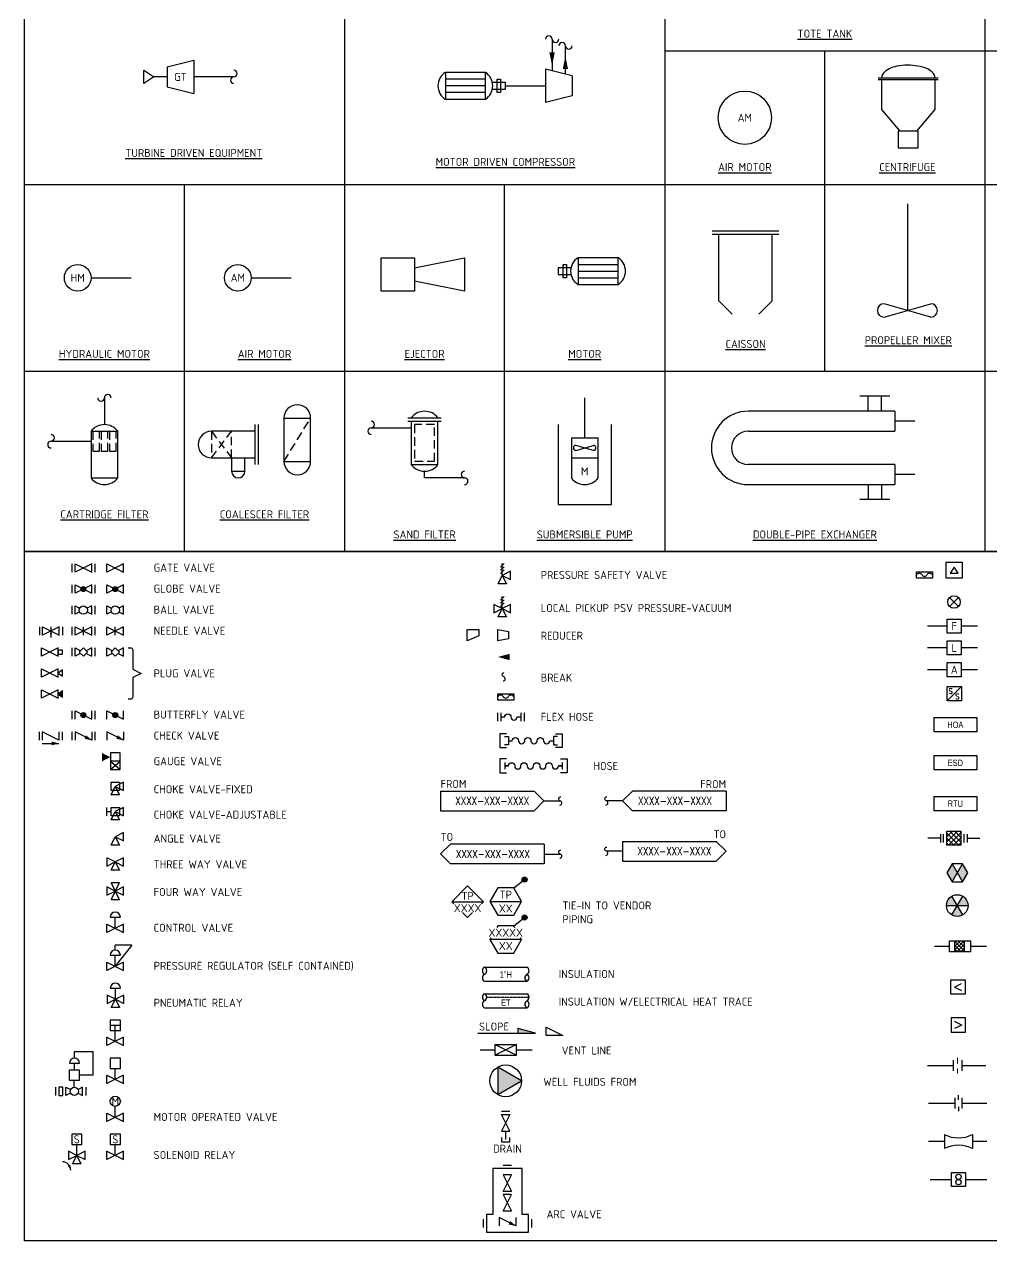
# Model space of a CAD drawing. Header units: millimetres. Extents: x -325 to 284974, y -1 to 659558.
# Drawn here: x 2910.7 to 3273.2, y 877.3 to 1333.1 of the extents above; entities that cross this region are included whole.
import ezdxf
from ezdxf.enums import TextEntityAlignment as Align

# ---------------------------------------------------------------- set-up
doc = ezdxf.new("R2010")
doc.units = ezdxf.units.MM
doc.header["$LTSCALE"] = 0.5
doc.linetypes.add('HIDDEN', pattern=[9.525, 6.35, -3.175])
doc.linetypes.add('HIDDEN2', pattern=[0.1875, 0.125, -0.0625])
for name, color, linetype in [('EQUIP', 3, 'Continuous'), ('MINOR', 1, 'Continuous'), ('PID', 2, 'Continuous'), ('PROCESS', 4, 'Continuous'), ('SYM', 2, 'Continuous'), ('SYMBOLS', 2, 'Continuous'), ('TEXT', 2, 'Continuous'), ('TEXT_10', 2, 'Continuous')]:
    doc.layers.add(name, color=color, linetype=linetype)
doc.styles.add('FUNCT', font='simplex', dxfattribs={"width": 0.85})
doc.styles.add('romans', font='romans.shx')
doc.styles.add('X1', font='iso3098b.shx', dxfattribs={"height": 0.125})
doc.linetypes.add('PNEUMATCI_LINE', pattern='A,0.18,["//",romans,S=0.09,R=0,X=0,Y=-0.045],0.18', length=0.36)

# ---------------------------------------------------------------- blocks, each defined once
blk = doc.blocks.new('INSUL')
for p, q in [((-0.375, 0.125), (0.375, 0.125)), ((-0.375, -0.125), (0.375, -0.125))]:
    blk.add_line(p, q)
for centre, start, end in [((-0.34375, 0.0625), 116.565051, 243.434949), ((-0.40625, 0.0625), 296.565051, 63.434949), ((0.34375, 0.0625), 296.565051, 63.434949), ((-0.34375, -0.0625), 116.565051, 243.434949), ((0.40625, -0.0625), 116.565051, 243.434949), ((0.34375, -0.0625), 296.565051, 63.434949)]:
    blk.add_arc(centre, 0.06988, start, end)
at = {"color": 2, "width": 0.85}
blk.add_attdef('INSUL_TK', text='', height=0.1, dxfattribs=at).set_placement((0, -0.0625), align=Align.CENTER)
blk = doc.blocks.new('ARROW2')
at = {"layer": 'SYM'}
for p, q in [((-1.629, 0.153), (-0.153, 0.153)), ((-1.629, 0.153), (-1.629, -0.156)), ((-0.153, 0.153), (0.003, 0)), ((0.003, 0), (-0.153, -0.156)), ((-1.629, -0.156), (-0.153, -0.156))]:
    blk.add_line(p, q, dxfattribs=at)
at = {"layer": 'SYM', "width": 0.85}
blk.add_attdef('D501-1020-DP-006', (-1.533, -0.051), '', height=0.0989, dxfattribs=at)
blk = doc.blocks.new('TMETER')
for p, q in [((-0.125, -0.125), (-0.125, 0.125)), ((-0.125, 0.125), (0.125, 0.125)), ((0.125, 0.125), (0.125, -0.125)), ((0.125, -0.125), (-0.125, -0.125))]:
    blk.add_line(p, q)
for centre in [(0, 0.046875), (0, -0.046875)]:
    blk.add_circle(centre, 0.046875)
blk = doc.blocks.new('METER')
for p, q in [((-0.0625, 0.09445), (-0.0625, -0.09305)), ((0, 0.0625), (0, 0.140625)), ((0.0625, 0.09445), (0.0625, -0.09305)), ((0, -0.0625), (0, -0.140625))]:
    blk.add_line(p, q)
blk = doc.blocks.new('VENTURI')
for p, q in [((-0.25, 0.125), (-0.25, -0.125)), ((0.25, 0.125), (0.25, -0.125))]:
    blk.add_line(p, q)
for centre, start, end in [((0, 0.625), 243.417, 296.583), ((0, -0.625), 63.417, 116.583)]:
    blk.add_arc(centre, 0.559, start, end)
blk = doc.blocks.new('TAG_LS')
for p, q in [((-0.125, 0.125), (0.125, 0.125)), ((-0.125, -0.125), (-0.125, 0.125)), ((-0.0625, 0), (0.0625, 0.0625)), ((-0.0625, 0), (0.0625, -0.0625)), ((0.125, 0.125), (0.125, -0.125)), ((0.125, -0.125), (-0.125, -0.125))]:
    blk.add_line(p, q)
blk = doc.blocks.new('TAG_CON')
for p, q in [((-0.125, -0.125), (0.125, 0.125)), ((-0.125, -0.125), (-0.125, 0.125)), ((-0.125, 0.125), (0.125, 0.125)), ((0.125, 0.125), (0.125, -0.125)), ((0.125, -0.125), (-0.125, -0.125))]:
    blk.add_line(p, q)
at = {"color": 2, "style": 'FUNCT', "width": 0.85}
for tag, p in [('OUT', (-0.062, 0.047)), ('INP', (0.055, -0.047))]:
    blk.add_attdef(tag, text='', height=0.0938, dxfattribs=at).set_placement(p, align=Align.MIDDLE)
blk = doc.blocks.new('FLAG')
for p, q in [((-0.375, 0.125), (0.375, 0.125)), ((-0.375, 0.125), (-0.375, -0.125)), ((0.375, 0.125), (0.375, -0.125)), ((0.375, -0.125), (-0.375, -0.125))]:
    blk.add_line(p, q)
at = {"color": 2, "width": 0.85}
blk.add_attdef('FLAG', text='', height=0.1, dxfattribs=at).set_placement((0, 0), align=Align.MIDDLE)
blk = doc.blocks.new('*X119')
at = {"color": 0}
for p, q in [((1.125, 18.803), (1.322, 19)), ((1.125, 18.891), (1.234, 19)), ((1.125, 18.979), (1.146, 19)), ((1.375, 18.778), (1.153, 19)), ((1.161, 18.75), (1.375, 18.964)), ((1.375, 18.866), (1.241, 19)), ((1.375, 18.954), (1.329, 19)), ((1.314, 18.75), (1.125, 18.939)), ((1.226, 18.75), (1.125, 18.851)), ((1.137, 18.75), (1.125, 18.762)), ((1.249, 18.75), (1.375, 18.876)), ((1.337, 18.75), (1.375, 18.788))]:
    blk.add_line(p, q, dxfattribs=at)
blk = doc.blocks.new('K4')
for p, q in [((-0.125, 0.125), (0.125, 0.125)), ((-0.125, -0.125), (-0.125, 0.125)), ((-0.046, 0.062), (-0.046, -0.062)), ((0.046, 0), (-0.046, 0.062)), ((-0.046, -0.062), (0.046, 0)), ((0.125, 0.125), (0.125, -0.125)), ((0.125, -0.125), (-0.125, -0.125))]:
    blk.add_line(p, q)

msp = doc.modelspace()

# ---------------------------------------------------------------- hatches: boundary and pattern name
at = {"layer": 'SYMBOLS'}
h = msp.add_hatch(color=256, dxfattribs=at)
edge = h.paths.add_edge_path()
edge.add_arc((2932.82, 1121.43), 0.935, 0, 360)
h = msp.add_hatch(color=256, dxfattribs=at)
edge = h.paths.add_edge_path()
edge.add_arc((2944.78, 1121.43), 0.935, 0, 360)
for points in [[(2923.41, 1082.1), (2924.97, 1080.91), (2924.97, 1083.28), (2923.41, 1082.1)], [(3102.27, 954.97), (3095.59, 956.75), (3095.59, 954.97)], [(3097.05, 937.17), (3088.14, 942.31), (3088.14, 932.03)]]:
    msp.add_hatch(color=256, dxfattribs=at).paths.add_polyline_path(points)
h = msp.add_hatch(color=256, dxfattribs=at)
edge = h.paths.add_edge_path()
edge.add_arc((2932.82, 1074.23), 0.935, 0, 360)
h = msp.add_hatch(color=256, dxfattribs=at)
edge = h.paths.add_edge_path()
edge.add_arc((2944.78, 1074.23), 0.935, 0, 360)
h = msp.add_hatch(color=256, dxfattribs=at)
edge = h.paths.add_edge_path()
edge.add_arc((3098.16, 1012.59), 0.95, 0, 360)
h = msp.add_hatch(color=256, dxfattribs=at)
h.paths.add_polyline_path([(3258.3, 1006.35, 0.267949), (3256.27, 1002.83), (3260.32, 1002.83)])
h.paths.add_polyline_path([(3260.32, 1002.83), (3264.38, 1002.83, 0.267949), (3262.35, 1006.35)])
h.paths.add_polyline_path([(3258.3, 999.32, 0.267949), (3262.35, 999.32), (3260.32, 1002.83)])
h = msp.add_hatch(color=256, dxfattribs=at)
edge = h.paths.add_edge_path()
edge.add_arc((3098.16, 998.37), 0.95, 0, 360)

# ---------------------------------------------------------------- linework, layer by layer
at = {"linetype": 'Continuous'}
for p, q in [((3030.7, 1653.09), (3030.7, 1135.59)), ((3150.7, 1653.09), (3150.7, 1135.59)), ((3270.7, 1653.09), (3270.7, 1135.59)), ((3150.7, 1323.09), (3418.04, 1323.09)), ((3210.7, 1203.09), (3210.7, 1323.09)), ((2910.7, 1273.09), (3418.04, 1273.09)), ((2970.7, 1135.53), (2970.7, 1273.09)), ((3090.7, 1135.59), (3090.7, 1273.09)), ((2910.7, 1203.09), (3418.04, 1203.09)), ((3120.7, 1178.09), (3120.7, 1193.09))]:
    msp.add_line(p, q, dxfattribs=at)
at = {"color": 0}
for p, q in [((3244.45, 1184.34), (3236.95, 1184.34)), ((3123.98, 1173.4), (3117.42, 1175.27)), ((3117.42, 1173.4), (3123.98, 1175.27)), ((3244.45, 1164.34), (3236.95, 1164.34))]:
    msp.add_line(p, q, dxfattribs=at)
at = {"linetype": 'Continuous'}
for points in [[(3821.53, 1135.59), (2910.7, 1135.59), (2910.7, 1668.4), (3821.53, 1668.4)], [(2910.7, 1135.59), (3821.53, 1135.59), (3821.53, 877.27), (2910.7, 877.27)]]:
    msp.add_lwpolyline(points, close=True, dxfattribs=at)
at = {"color": 0}
for centre, start, end in [((3117.42, 1174.34), 90, 270), ((3123.98, 1174.34), 270, 90)]:
    msp.add_arc(centre, 0.938, start, end, dxfattribs=at)
at = {"layer": 'EQUIP'}
for p, q in [((2964.2, 1317.14), (2974.2, 1319.64)), ((2974.2, 1319.64), (2974.2, 1307.14)), ((2964.2, 1317.14), (2964.2, 1309.64)), ((3083.47, 1315.03), (3068.47, 1315.03)), ((3068.47, 1315.03), (3068.47, 1305.03)), ((3083.47, 1305.03), (3083.47, 1315.03)), ((3105.97, 1316.28), (3105.97, 1303.78)), ((3115.97, 1313.78), (3105.97, 1316.28)), ((3115.97, 1313.78), (3115.97, 1306.28)), ((3230.7, 1313.09), (3253.2, 1313.09)), ((2964.2, 1309.64), (2974.2, 1307.14)), ((3090.97, 1311.28), (3085.97, 1311.28)), ((3085.97, 1308.78), (3090.97, 1308.78)), ((3090.97, 1308.78), (3090.97, 1311.28)), ((3230.7, 1312.46), (3253.2, 1312.46)), ((3231.95, 1312.46), (3231.95, 1301.21)), ((3251.95, 1312.46), (3251.95, 1301.21)), ((3068.47, 1305.03), (3083.47, 1305.03)), ((3115.97, 1306.28), (3105.97, 1303.78)), ((3231.95, 1301.21), (3238.82, 1293.09)), ((3251.95, 1301.21), (3245.07, 1293.09)), ((3238.2, 1293.09), (3238.2, 1286.84)), ((3245.7, 1293.09), (3238.2, 1293.09)), ((3245.7, 1286.84), (3245.7, 1293.09)), ((3238.2, 1286.84), (3245.7, 1286.84)), ((3241.62, 1265.87), (3241.62, 1225.87)), ((3044.45, 1245.59), (3056.95, 1245.59)), ((3044.45, 1233.09), (3044.45, 1245.59)), ((3056.95, 1241.84), (3075.7, 1245.59)), ((3056.95, 1245.59), (3056.95, 1233.09)), ((3075.7, 1245.59), (3075.7, 1233.09)), ((3118.2, 1245.59), (3118.2, 1235.59)), ((3133.2, 1245.59), (3118.2, 1245.59)), ((3133.2, 1235.59), (3133.2, 1245.59)), ((3110.7, 1241.84), (3110.7, 1239.34)), ((3115.7, 1241.84), (3110.7, 1241.84)), ((3075.7, 1233.09), (3056.95, 1236.84)), ((3110.7, 1239.34), (3115.7, 1239.34)), ((3118.2, 1235.59), (3133.2, 1235.59)), ((3056.95, 1233.09), (3044.45, 1233.09)), ((3250.37, 1223.37), (3232.87, 1228.37)), ((3232.87, 1223.37), (3250.37, 1228.37)), ((3235.07, 1193.71), (3223.82, 1193.71)), ((3226.95, 1188.09), (3226.95, 1193.71)), ((3231.95, 1188.09), (3231.95, 1193.71)), ((3008, 1185.52), (3008, 1169.27)), ((3008, 1185.52), (3018, 1185.52)), ((3018, 1169.27), (3018, 1185.52)), ((3236.95, 1188.09), (3181.95, 1188.09)), ((3236.95, 1188.09), (3236.95, 1180.59)), ((2935.7, 1180.59), (2935.7, 1163.09)), ((2945.7, 1163.09), (2945.7, 1180.59)), ((2997.12, 1180.59), (2980.87, 1180.59)), ((2997.12, 1183.09), (2997.12, 1168.09)), ((2998.37, 1183.09), (2998.37, 1168.09)), ((3054.45, 1184.34), (3066.95, 1184.34)), ((3055.7, 1184.34), (3055.7, 1168.09)), ((3065.7, 1168.09), (3065.7, 1184.34)), ((3181.95, 1180.59), (3236.95, 1180.59)), ((3115.7, 1178.09), (3115.7, 1163.09)), ((3115.7, 1178.09), (3125.7, 1178.09)), ((3125.7, 1163.09), (3125.7, 1178.09)), ((2980.87, 1170.59), (2997.12, 1170.59)), ((3008, 1169.27), (3018, 1169.27)), ((3236.95, 1168.09), (3181.95, 1168.09)), ((3236.95, 1168.09), (3236.95, 1160.59)), ((3181.95, 1160.59), (3236.95, 1160.59)), ((3226.95, 1160.59), (3226.95, 1154.96)), ((3231.95, 1160.59), (3231.95, 1154.96)), ((3235.07, 1154.96), (3223.82, 1154.96))]:
    msp.add_line(p, q, dxfattribs=at)
at = {"layer": 'EQUIP', "color": 2, "linetype": 'Continuous'}
for p, q in [((2955.45, 1310.89), (2955.45, 1315.89)), ((2955.45, 1315.89), (2959.2, 1313.39)), ((2959.2, 1313.39), (2955.45, 1310.89)), ((2964.2, 1313.39), (2959.2, 1313.39)), ((2989.2, 1313.39), (2974.2, 1313.39)), ((2989.2, 1313.39), (2974.2, 1313.39)), ((3083.47, 1312.53), (3068.47, 1312.53)), ((3083.47, 1310.03), (3068.47, 1310.03)), ((3090.97, 1310.03), (3105.97, 1310.03)), ((3090.97, 1310.03), (3105.97, 1310.03)), ((3083.47, 1307.53), (3068.47, 1307.53)), ((3118.2, 1243.09), (3133.2, 1243.09)), ((3118.2, 1240.59), (3133.2, 1240.59)), ((3118.2, 1238.09), (3133.2, 1238.09))]:
    msp.add_line(p, q, dxfattribs=at)
at = {"layer": 'EQUIP', "color": 2}
for p, q in [((3087.84, 1307.53), (3087.84, 1312.53)), ((3087.84, 1312.53), (3089.09, 1312.53)), ((3089.09, 1312.53), (3089.09, 1307.53)), ((3089.09, 1307.53), (3087.84, 1307.53)), ((3112.57, 1243.09), (3113.82, 1243.09)), ((3112.57, 1238.09), (3112.57, 1243.09)), ((3113.82, 1243.09), (3113.82, 1238.09)), ((3113.82, 1238.09), (3112.57, 1238.09))]:
    msp.add_line(p, q, dxfattribs=at)
at = {"layer": 'EQUIP', "linetype": 'Continuous'}
for p, q in [((3168.48, 1255.72), (3193.48, 1255.72)), ((3168.48, 1254.47), (3193.48, 1254.47)), ((3170.98, 1229.47), (3170.98, 1254.47)), ((3190.98, 1229.47), (3190.98, 1254.47)), ((3175.98, 1224.47), (3170.98, 1229.47)), ((3185.98, 1224.47), (3190.98, 1229.47)), ((3054.45, 1185.59), (3066.95, 1185.59)), ((2935.7, 1180.59), (2945.7, 1180.59)), ((3110.7, 1183.09), (3110.7, 1153.09)), ((3130.7, 1153.09), (3130.7, 1183.09)), ((3055.7, 1168.09), (3065.7, 1168.09)), ((3115.7, 1170.59), (3125.7, 1170.59)), ((2935.7, 1163.09), (2945.7, 1163.09)), ((3110.7, 1153.09), (3130.7, 1153.09))]:
    msp.add_line(p, q, dxfattribs=at)
at = {"layer": 'EQUIP', "color": 7, "linetype": 'HIDDEN'}
for p, q in [((3008, 1169.27), (3018, 1185.52)), ((2936.32, 1180.59), (2936.32, 1173.09)), ((2938.82, 1173.09), (2938.82, 1180.59)), ((2939.45, 1180.59), (2939.45, 1173.09)), ((2941.95, 1173.09), (2941.95, 1180.59)), ((2942.57, 1180.59), (2942.57, 1173.09)), ((2945.07, 1173.09), (2945.07, 1180.59)), ((2980.87, 1170.59), (2988.37, 1180.59)), ((2980.87, 1180.59), (2988.37, 1170.59)), ((2980.87, 1180.59), (2980.87, 1170.59)), ((2988.37, 1170.59), (2988.37, 1180.59)), ((3064.45, 1183.09), (3056.95, 1183.09)), ((3056.95, 1183.09), (3056.95, 1169.34)), ((3064.45, 1169.34), (3064.45, 1183.09)), ((2936.32, 1173.09), (2938.82, 1173.09)), ((2939.45, 1173.09), (2941.95, 1173.09)), ((2942.57, 1173.09), (2945.07, 1173.09)), ((3056.95, 1169.34), (3064.45, 1169.34))]:
    msp.add_line(p, q, dxfattribs=at)
at = {"layer": 'EQUIP'}
msp.add_lwpolyline([(3251.95, 1313.09, 0.17887), (3251.36, 1314.66, 0.103402), (3249.11, 1316.4, 0.05303), (3245.56, 1317.39, 0.049492), (3241.63, 1317.77, 0.049492), (3237.71, 1317.39, 0.063298), (3234.78, 1316.4, 0.103402), (3232.53, 1314.66, 0.17887), (3231.95, 1313.09, 0.17328)], format="xyb", dxfattribs=at)
msp.add_lwpolyline([(2988.37, 1170.59), (2988.37, 1165.59), (2993.37, 1165.59), (2993.37, 1170.59)], dxfattribs=at)
for centre, radius, start, end in [((3071.59, 1310.03), 5.9, 122.0054, 237.9946), ((3080.34, 1310.03), 5.9, 302.0054, 57.9946), ((3121.32, 1240.59), 5.9, 122.0054, 237.9946), ((3130.07, 1240.59), 5.9, 302.0054, 57.9946), ((3232.87, 1225.87), 2.5, 90, 270), ((3250.37, 1225.87), 2.5, 270, 90), ((3013, 1185.52), 5, 0, 180), ((3181.95, 1174.34), 13.75, 90, 270), ((2980.87, 1175.59), 5, 90, 270), ((3181.95, 1174.34), 6.25, 90, 270), ((3013, 1169.27), 5, 180, 0), ((2990.87, 1165.59), 2.5, 180, 0)]:
    msp.add_arc(centre, radius, start, end, dxfattribs=at)
at = {"layer": 'EQUIP', "linetype": 'Continuous'}
for centre, start, end in [((3060.7, 1181.84), 36.8699, 143.1301), ((2940.7, 1176.84), 36.8699, 143.1301), ((3060.7, 1171.84), 216.8699, 323.1301), ((2940.7, 1166.84), 216.8699, 323.1301), ((3120.7, 1166.84), 216.8699, 323.1301)]:
    msp.add_arc(centre, 6.25, start, end, dxfattribs=at)
at = {"layer": 'MINOR', "linetype": 'Continuous'}
for p, q in [((3108.47, 1327.53), (3108.47, 1315.65)), ((3113.47, 1314.4), (3113.47, 1325.03)), ((2940.7, 1193.09), (2940.7, 1183.09)), ((3040.7, 1181.84), (3055.7, 1181.84)), ((2920.7, 1176.84), (2935.7, 1176.84)), ((3060.7, 1163.09), (3060.7, 1165.59)), ((3075.7, 1163.09), (3060.7, 1163.09))]:
    msp.add_line(p, q, dxfattribs=at)
at = {"layer": 'PID', "linetype": 'Continuous'}
for p, q in [((2935.7, 1238.09), (2950.7, 1238.09)), ((2995.7, 1238.09), (3010.7, 1238.09))]:
    msp.add_line(p, q, dxfattribs=at)
at = {"layer": 'PID', "color": 7, "linetype": 'PNEUMATCI_LINE', "ltscale": 0.6}
for p, q in [((2929.49, 945.64), (2929.49, 948.22)), ((2929.51, 948.22), (2936.52, 948.22)), ((2936.52, 939.26), (2936.52, 948.22)), ((2936.52, 939.26), (2931.36, 939.26))]:
    msp.add_line(p, q, dxfattribs=at)
at = {"layer": 'PID'}
for points in [[(3108.47, 1317.53, 0, 2, 0), (3108.47, 1322.53, 2, 2, 0)], [(3113.47, 1321.28, 0, 2, 0), (3113.47, 1316.28, 2, 2, 0)]]:
    msp.add_lwpolyline(points, format="xyseb", dxfattribs=at)
for centre, radius in [((3180.7, 1298.09), 10), ((2930.7, 1238.09), 5), ((2990.7, 1238.09), 5)]:
    msp.add_circle(centre, radius, dxfattribs=at)
for centre, start, end in [((3107.22, 1327.53), 0, 180), ((3109.72, 1327.53), 180, 0), ((3112.22, 1325.03), 0, 180), ((3114.72, 1325.03), 180, 0), ((2989.2, 1312.14), 90, 270), ((2989.2, 1314.64), 270, 90), ((2941.95, 1193.09), 0, 180), ((2939.45, 1193.09), 180, 0), ((3040.7, 1180.59), 90, 270), ((3040.7, 1183.09), 270, 90), ((2920.7, 1175.59), 90, 270), ((2920.7, 1178.09), 270, 90), ((3075.7, 1164.34), 90, 270), ((3075.7, 1161.84), 270, 90)]:
    msp.add_arc(centre, 1.25, start, end, dxfattribs=at)
at = {"layer": 'PROCESS'}
for p, q in [((3256.53, 1107.57), (3249.19, 1107.57)), ((3267.93, 1107.57), (3261.83, 1107.57)), ((3256.53, 1099.4), (3249.19, 1099.4)), ((3267.93, 1099.4), (3261.83, 1099.4)), ((3256.53, 1091.24), (3249.19, 1091.24)), ((3267.93, 1091.24), (3261.83, 1091.24)), ((3105.43, 1042.09), (3111.53, 1042.09)), ((3134.92, 1042.09), (3128.82, 1042.09)), ((3254.01, 1028.08), (3249.26, 1028.08)), ((3264.05, 1028.08), (3268.8, 1028.08)), ((3105.43, 1022.17), (3111.53, 1022.17)), ((3134.92, 1023.19), (3128.82, 1023.19)), ((3251.84, 987.67), (3257.42, 987.67)), ((3265.36, 987.67), (3271.29, 987.67)), ((3081.55, 948.82), (3087.14, 948.82)), ((3095.08, 948.82), (3101.01, 948.82)), ((3249.17, 942.88), (3258.76, 942.88)), ((3262.08, 942.88), (3271.01, 942.88)), ((3249.51, 928.78), (3259.43, 928.78)), ((3262.08, 928.78), (3271.34, 928.78)), ((3255.46, 914.4), (3249.51, 914.4)), ((3271.34, 914.4), (3266.05, 914.4)), ((3250.17, 900.19), (3258.11, 900.19)), ((3263.4, 900.19), (3271.34, 900.19))]:
    msp.add_line(p, q, dxfattribs=at)
at = {"layer": 'SYMBOLS'}
for p, q in [((2928.52, 1130.86), (2928.52, 1127.74)), ((2937.13, 1130.86), (2937.13, 1127.74)), ((3089.16, 1129.68), (3090.48, 1131)), ((3089.82, 1126.54), (3089.82, 1131.05)), ((3089.16, 1128.49), (3090.48, 1129.82)), ((3089.16, 1127.3), (3090.48, 1128.63)), ((2928.52, 1122.99), (2928.52, 1119.87)), ((2937.13, 1122.99), (2937.13, 1119.87)), ((3089.16, 1117.3), (3090.48, 1118.62)), ((3089.16, 1116.11), (3090.48, 1117.44)), ((3089.82, 1114.16), (3089.82, 1118.67)), ((3257.41, 1114.96), (3260.73, 1118.28)), ((3257.41, 1118.28), (3260.73, 1114.96)), ((2928.52, 1115.12), (2928.52, 1112.01)), ((2937.13, 1115.12), (2937.13, 1112.01)), ((3089.16, 1114.92), (3090.48, 1116.25)), ((2916.36, 1107.26), (2916.36, 1104.14)), ((2920.66, 1107.26), (2920.66, 1103.25)), ((2924.97, 1107.26), (2924.97, 1104.14)), ((2928.52, 1107.26), (2928.52, 1104.14)), ((2932.82, 1104.14), (2932.82, 1107.26)), ((2937.13, 1107.26), (2937.13, 1104.14)), ((2944.78, 1104.14), (2944.78, 1107.26)), ((2928.52, 1099.39), (2928.52, 1096.27)), ((2937.13, 1099.39), (2937.13, 1096.27)), ((2949.62, 1099.39), (2950.63, 1099.39)), ((2951.34, 1098.68), (2951.34, 1091.39)), ((2951.34, 1088.28), (2951.34, 1080.99)), ((2949.62, 1080.28), (2950.63, 1080.28)), ((2928.52, 1075.79), (2928.52, 1072.67)), ((2937.13, 1075.79), (2937.13, 1072.67)), ((3088.14, 1072), (3088.14, 1075.11)), ((3089.33, 1072), (3089.33, 1075.11)), ((3096.81, 1075.11), (3096.81, 1072)), ((3098, 1075.11), (3098, 1072)), ((2916.23, 1067.92), (2916.23, 1064.8)), ((2924.84, 1067.92), (2924.84, 1064.8)), ((2928.52, 1067.92), (2928.52, 1064.8)), ((2937.13, 1067.92), (2937.13, 1064.8)), ((2917.42, 1063.62), (2923.65, 1063.62)), ((2941.66, 1036.53), (2941.66, 1039.64)), ((2941.66, 1038.09), (2943.22, 1038.09)), ((3256.39, 1025.43), (3256.39, 1030.72)), ((3256.39, 1030.72), (3261.68, 1030.72)), ((3261.68, 1030.72), (3261.68, 1025.43)), ((3254.01, 1029.63), (3254.01, 1026.52)), ((3255.2, 1026.52), (3255.2, 1029.63)), ((3262.87, 1026.52), (3262.87, 1029.63)), ((3264.05, 1029.63), (3264.05, 1026.52)), ((3261.68, 1025.43), (3256.39, 1025.43)), ((3258.39, 1011.75), (3262.32, 1018.47)), ((3258.43, 1018.49), (3262.28, 1011.72)), ((3094.08, 1009.48), (3098.16, 1012.59)), ((3070.89, 1004.29), (3082.76, 1004.29)), ((3085.17, 1004.33), (3097.05, 1004.33)), ((3256.27, 1002.83), (3264.38, 1002.83)), ((3262.35, 999.32), (3258.3, 1006.35)), ((3258.3, 999.32), (3262.35, 1006.35)), ((3094.08, 995.25), (3098.16, 998.37)), ((3097.05, 990.11), (3085.17, 990.11)), ((3257.42, 985.68), (3257.42, 989.65)), ((3257.42, 989.65), (3265.36, 989.65)), ((3259.43, 985.68), (3259.43, 989.65)), ((3259.43, 986.22), (3262.87, 989.65)), ((3259.43, 987.64), (3261.44, 989.65)), ((3259.43, 989.07), (3260.02, 989.65)), ((3263.02, 985.78), (3259.43, 989.36)), ((3263.02, 987.2), (3260.57, 989.65)), ((3263.02, 988.62), (3261.99, 989.65)), ((3263.02, 985.68), (3263.02, 989.65)), ((3265.36, 985.68), (3265.36, 989.65)), ((2951.01, 988.03), (2944.78, 980.1)), ((2944.78, 986.14), (2944.78, 988.03)), ((2951.01, 988.03), (2944.78, 988.03)), ((3257.42, 985.68), (3265.36, 985.68)), ((3261.69, 985.68), (3259.43, 987.94)), ((3260.27, 985.68), (3259.43, 986.52)), ((3260.32, 985.68), (3263.02, 988.38)), ((3261.74, 985.68), (3263.02, 986.96)), ((2944.78, 980.1), (2944.78, 984.24)), ((2942.91, 971.89), (2946.71, 971.89)), ((2944.81, 967.75), (2944.81, 971.89)), ((2942.88, 957.98), (2946.68, 957.98)), ((2944.78, 951.95), (2944.78, 957.98)), ((2929.46, 941.16), (2929.46, 943.74)), ((3258.76, 944.88), (3258.76, 940.91)), ((3262.08, 944.88), (3262.08, 940.91)), ((2944.78, 937.7), (2944.78, 941.84)), ((2922.38, 934.78), (2922.38, 931.66)), ((2929.43, 934.78), (2929.43, 937.36)), ((2933.74, 934.78), (2933.74, 931.66)), ((2944.78, 923.46), (2944.78, 927.6)), ((3092.67, 925.72), (3089.55, 925.72)), ((3091.11, 915.18), (3091.11, 918.3)), ((2930.32, 909.21), (2930.32, 913.35)), ((2944.78, 909.21), (2944.78, 913.35)), ((3090.18, 905.51), (3093.3, 905.51)), ((3082.69, 885.32), (3082.69, 882.2)), ((3100.8, 885.32), (3100.8, 882.2))]:
    msp.add_line(p, q, dxfattribs=at)
at = {"layer": 'SYMBOLS', "linetype": 'HIDDEN2'}
msp.add_line((3083.99, 968.49), (3099.86, 968.49), dxfattribs=at)
at = {"layer": 'SYMBOLS'}
for points in [[(2929.7, 1127.74), (2929.7, 1130.86), (2935.94, 1127.74), (2935.94, 1130.86)], [(2941.66, 1127.74), (2941.66, 1130.86), (2947.9, 1127.74), (2947.9, 1130.86)], [(3089.82, 1126.54), (3091.38, 1123.42), (3088.26, 1123.42), (3089.82, 1126.54), (3092.94, 1124.98), (3092.94, 1128.1), (3089.82, 1126.54)], [(3245.05, 1125.54), (3245.05, 1127.91), (3250.99, 1127.91), (3250.99, 1125.54)], [(2929.7, 1119.87), (2929.7, 1122.99), (2935.94, 1119.87), (2935.94, 1122.99)], [(2941.66, 1119.87), (2941.66, 1122.99), (2947.9, 1119.87), (2947.9, 1122.99)], [(3089.82, 1114.16), (3091.38, 1111.04), (3088.26, 1111.04), (3089.82, 1114.16), (3092.94, 1112.6), (3092.94, 1115.72), (3089.82, 1114.16), (3086.7, 1115.72), (3086.7, 1112.6)], [(3256.53, 1104.92), (3256.53, 1110.21), (3261.83, 1110.21), (3261.83, 1104.92)], [(2917.54, 1104.14), (2917.54, 1107.26), (2923.78, 1104.14), (2923.78, 1107.26)], [(2929.7, 1104.14), (2929.7, 1107.26), (2935.94, 1104.14), (2935.94, 1107.26)], [(2941.66, 1104.14), (2941.66, 1107.26), (2947.9, 1104.14), (2947.9, 1107.26)], [(3076.66, 1102.06), (3076.66, 1106.29), (3081.02, 1106.29), (3081.02, 1103.95)], [(3088.14, 1106.29), (3092.11, 1105.5), (3092.11, 1102.85), (3088.14, 1102.06)], [(2917.17, 1096.27), (2917.17, 1099.39), (2923.41, 1096.27), (2923.41, 1099.39)], [(2923.41, 1097.05), (2924.97, 1097.05), (2924.97, 1098.61), (2923.41, 1098.61)], [(2934.38, 1097.83), (2932.82, 1099.39), (2931.26, 1097.83), (2932.82, 1096.27)], [(2946.34, 1097.83), (2944.78, 1099.39), (2943.22, 1097.83), (2944.78, 1096.27)], [(3256.53, 1096.76), (3256.53, 1102.05), (3261.83, 1102.05), (3261.83, 1096.76)], [(2917.17, 1088.41), (2917.17, 1091.52), (2923.41, 1088.41), (2923.41, 1091.52)], [(2923.41, 1089.96), (2924.97, 1088.78), (2924.97, 1091.15), (2923.41, 1089.96)], [(3256.53, 1088.59), (3256.53, 1093.89), (3261.83, 1093.89), (3261.83, 1088.59)], [(2917.17, 1080.54), (2917.17, 1083.66), (2923.41, 1080.54), (2923.41, 1083.66)], [(2923.41, 1082.1), (2924.97, 1080.91), (2924.97, 1083.28), (2923.41, 1082.1)], [(3088.14, 1079.86), (3088.14, 1082.24), (3094.08, 1082.24), (3094.08, 1079.86)], [(2942.93, 1053.82), (2946.63, 1053.82), (2946.63, 1060.05), (2942.93, 1060.05)], [(2943.22, 1049.07), (2946.34, 1049.07), (2946.34, 1045.95), (2943.22, 1045.95)], [(2944.78, 1047.51), (2947.9, 1045.95), (2947.9, 1049.07), (2944.78, 1047.51)], [(2944.78, 1047.51), (2946.34, 1044.39), (2943.22, 1044.39), (2944.78, 1047.51)], [(2943.22, 1039.64), (2946.34, 1039.64), (2946.34, 1036.53), (2943.22, 1036.53)], [(2944.78, 1038.09), (2947.9, 1036.53), (2947.9, 1039.64), (2944.78, 1038.09)], [(2944.78, 1038.09), (2946.34, 1034.97), (2943.22, 1034.97), (2944.78, 1038.09)], [(2944.78, 1028.66), (2947.9, 1027.1), (2947.9, 1030.22), (2944.78, 1028.66)], [(2944.78, 1028.66), (2946.34, 1025.54), (2943.22, 1025.54), (2944.78, 1028.66)], [(2944.78, 1019.23), (2946.34, 1016.12), (2943.22, 1016.12), (2944.78, 1019.23), (2947.9, 1017.67), (2947.9, 1020.79), (2944.78, 1019.23), (2941.66, 1020.79), (2941.66, 1017.67)], [(3262.32, 1018.47), (3258.43, 1018.49), (3256.46, 1015.13), (3258.39, 1011.75), (3262.28, 1011.72), (3264.25, 1015.09)], [(3085.17, 1004.33), (3088.14, 999.19), (3094.08, 999.19), (3097.05, 1004.33), (3094.08, 1009.48), (3088.14, 1009.48)], [(2941.66, 992.78), (2941.66, 995.9), (2947.9, 992.78), (2947.9, 995.9)], [(2941.66, 978.54), (2941.66, 981.66), (2947.9, 978.54), (2947.9, 981.66)], [(2944.81, 967.75), (2946.37, 964.63), (2943.25, 964.63), (2944.81, 967.75), (2947.93, 966.19), (2947.93, 969.31), (2944.81, 967.75), (2941.69, 969.31), (2941.69, 966.19)], [(2946.68, 956.09), (2946.68, 959.88), (2942.88, 959.88), (2942.88, 956.09)], [(3112.45, 954.12), (3106.22, 954.12), (3106.22, 957.23)], [(2941.66, 950.39), (2941.66, 953.5), (2947.9, 950.39), (2947.9, 953.5)], [(2946.68, 941.84), (2946.68, 945.64), (2942.88, 945.64), (2942.88, 941.84)], [(2931.36, 937.36), (2931.36, 941.16), (2927.56, 941.16), (2927.56, 937.36)], [(2941.66, 936.14), (2941.66, 939.26), (2947.9, 936.14), (2947.9, 939.26)], [(3097.05, 937.17), (3088.14, 942.31), (3088.14, 932.03)], [(2925.13, 934.78), (2923.57, 934.78), (2923.57, 931.66), (2925.13, 931.66)], [(2941.66, 921.9), (2941.66, 925.01), (2947.9, 921.9), (2947.9, 925.01)], [(3089.55, 924.53), (3092.67, 924.53), (3089.55, 918.3), (3092.67, 918.3)], [(2932.25, 913.35), (2932.25, 917.15), (2928.45, 917.15), (2928.45, 913.35)], [(2946.68, 913.35), (2946.68, 917.15), (2942.88, 917.15), (2942.88, 913.35)], [(2930.32, 909.21), (2931.88, 906.09), (2928.76, 906.09), (2930.32, 909.21), (2933.44, 907.65), (2933.44, 910.77), (2930.32, 909.21), (2927.2, 910.77), (2927.2, 907.65)], [(2941.66, 907.65), (2941.66, 910.77), (2947.9, 907.65), (2947.9, 910.77)], [(3097.23, 887.1), (3097.23, 904.32), (3086.25, 904.32), (3086.25, 887.1), (3083.88, 887.1), (3083.88, 880.42), (3099.61, 880.42), (3099.61, 887.1)], [(3093.3, 901.94), (3090.18, 901.94), (3093.3, 895.71), (3090.18, 895.71)], [(3093.3, 894.52), (3090.18, 894.52), (3093.3, 888.29), (3090.18, 888.29)]]:
    msp.add_lwpolyline(points, close=True, dxfattribs=at)
for points, format in [([(3250.99, 1126.73, 0.618034), (3248.91, 1126.73, -0.618034), (3247.13, 1126.73, 0.618034), (3245.05, 1126.73)], "xyb"), ([(2920.66, 1103.25, 0, 0.816, 0), (2920.66, 1104.88, 0.816, 0.816, 0)], "xyseb"), ([(3092.59, 1096, 2.38, 0, 0), (3088.14, 1096, 0, 0, 0)], "xyseb"), ([(3090.16, 1087.01, 0.858614), (3090.36, 1088.57, -0.858614), (3090.56, 1090.13)], "xyb"), ([(3094.08, 1081.05, 0.618034), (3092, 1081.05, -0.618034), (3090.22, 1081.05, 0.618034), (3088.14, 1081.05)], "xyb"), ([(3089.33, 1073.55), (3090.73, 1073.55, -1), (3093.07, 1073.55, 1), (3095.4, 1073.55), (3096.81, 1073.55)], "xyb"), ([(2933.55, 1066, 1.43, 0, 0), (2935.94, 1064.8, 0, 0, 0)], "xyseb"), ([(2945.51, 1066, 1.43, 0, 0), (2947.9, 1064.8, 0, 0, 0)], "xyseb"), ([(2920.98, 1063.62, 1.43, 0, 0), (2923.65, 1063.62, 0, 0, 0)], "xyseb"), ([(3092.14, 1064.64), (3093.54, 1064.64, -1), (3095.88, 1064.64, 1), (3098.22, 1064.64, -1), (3100.56, 1064.64, 1), (3102.89, 1064.64, -1), (3105.23, 1064.64, 1), (3107.57, 1064.64), (3108.97, 1064.64)], "xyb"), ([(2942.93, 1058.45, 0, 3.09, 0), (2939.84, 1058.45, 3.09, 3.09, 0)], "xyseb"), ([(3092.14, 1055.21, -1), (3094.48, 1055.21, 1), (3096.81, 1055.21, -1), (3099.15, 1055.21, 1), (3101.49, 1055.21, -1), (3103.83, 1055.21, 1), (3106.16, 1055.21, -1), (3108.5, 1055.21, 1), (3110.84, 1055.21)], "xyb"), ([(3111.33, 1040.53, 0.858614), (3111.53, 1042.09, -0.858614), (3111.73, 1043.65)], "xyb"), ([(3128.62, 1040.53, 0.858614), (3128.82, 1042.09, -0.858614), (3129.02, 1043.65)], "xyb"), ([(3111.33, 1020.61, 0.858614), (3111.53, 1022.17, -0.858614), (3111.73, 1023.72)], "xyb"), ([(3128.62, 1021.64, 0.858614), (3128.82, 1023.19, -0.858614), (3129.02, 1024.75)], "xyb"), ([(2927.51, 905.41, 0.95, 0, 0), (2928.08, 903.72, 0, 0, 0)], "xyseb"), ([(3092.47, 883.99, 1.43, 0, 0), (3094.86, 882.8, 0, 0, 0)], "xyseb")]:
    msp.add_lwpolyline(points, format=format, dxfattribs=at)
for points in [[(2931.43, 1112.87), (2929.7, 1112.01), (2929.7, 1115.12), (2931.43, 1114.26)], [(2934.22, 1112.87), (2935.94, 1112.01), (2935.94, 1115.12), (2934.22, 1114.26)], [(2943.38, 1112.87), (2941.66, 1112.01), (2941.66, 1115.12), (2943.38, 1114.26)], [(2946.17, 1112.87), (2947.9, 1112.01), (2947.9, 1115.12), (2946.17, 1114.26)], [(2931.78, 1097.31), (2929.7, 1096.27), (2929.7, 1099.39), (2931.78, 1098.35)], [(2933.86, 1097.31), (2935.94, 1096.27), (2935.94, 1099.39), (2933.86, 1098.35)], [(2943.74, 1097.31), (2941.66, 1096.27), (2941.66, 1099.39), (2943.74, 1098.35)], [(2945.82, 1097.31), (2947.9, 1096.27), (2947.9, 1099.39), (2945.82, 1098.35)], [(2951.34, 1091.39), (2954.46, 1089.83), (2951.34, 1088.28)], [(2929.7, 1072.67), (2929.7, 1075.79), (2935.94, 1072.67), (2935.94, 1075.79)], [(2941.66, 1072.67), (2941.66, 1075.79), (2947.9, 1072.67), (2947.9, 1075.79)], [(2923.65, 1067.92), (2923.65, 1064.8), (2917.42, 1067.92), (2917.42, 1064.8)], [(2935.94, 1067.92), (2935.94, 1064.8), (2929.7, 1067.92), (2929.7, 1064.8)], [(2947.9, 1067.92), (2947.9, 1064.8), (2941.66, 1067.92), (2941.66, 1064.8)], [(3091.36, 1067.25), (3088.86, 1067.25), (3088.86, 1062.03), (3091.36, 1062.03)], [(3109.75, 1067.25), (3112.25, 1067.25), (3112.25, 1062.03), (3109.75, 1062.03)], [(3090.58, 1066.2), (3092.14, 1066.2), (3092.14, 1063.08), (3090.58, 1063.08)], [(3110.53, 1066.2), (3108.97, 1066.2), (3108.97, 1063.08), (3110.53, 1063.08)], [(3091.36, 1057.81), (3088.86, 1057.81), (3088.86, 1052.6), (3091.36, 1052.6)], [(3111.62, 1057.81), (3114.12, 1057.81), (3114.12, 1052.6), (3111.62, 1052.6)], [(2942.93, 1053.82), (2946.63, 1056.94), (2942.93, 1056.94), (2946.63, 1053.82)], [(3090.73, 1056.46), (3090.73, 1055.21), (3092.14, 1055.21), (3090.73, 1055.21), (3090.73, 1053.96)], [(3112.24, 1056.46), (3112.24, 1055.21), (3110.84, 1055.21), (3112.24, 1055.21), (3112.24, 1053.96)], [(3082.01, 1003.54), (3082.76, 1004.29), (3076.82, 1010.23), (3070.89, 1004.29), (3071.64, 1003.54)], [(2944.78, 994.34), (2944.78, 998.48)], [(3074.96, 1000.22), (3076.82, 998.36), (3078.68, 1000.22)], [(3094.45, 994.61), (3094.08, 995.25), (3088.14, 995.25), (3087.77, 994.61)], [(3085.54, 990.75), (3085.17, 990.11), (3088.14, 984.97), (3094.08, 984.97), (3097.05, 990.11), (3096.67, 990.75)], [(3080.65, 954.97), (3102.27, 954.97), (3095.59, 956.75), (3095.59, 954.97)], [(3087.14, 950.8), (3095.08, 946.83)], [(3087.14, 946.83), (3087.14, 950.8), (3095.08, 950.8), (3087.14, 946.83), (3095.08, 946.83), (3095.08, 950.8)], [(2928.04, 932.52), (2926.31, 931.66), (2926.31, 934.78), (2928.04, 933.92)], [(2930.82, 932.52), (2932.55, 931.66), (2932.55, 934.78), (2930.82, 933.92)], [(3089.55, 915.9), (3089.55, 914.34), (3092.67, 914.34), (3092.67, 915.9)], [(3094.86, 885.91), (3094.86, 882.8), (3088.63, 885.91), (3088.63, 882.8)]]:
    msp.add_lwpolyline(points, dxfattribs=at)
for points in [[(2944.78, 1008.26), (2946.34, 1011.37), (2943.22, 1011.37), (2944.78, 1008.26, -0.720875), (2944.77, 1008.25), (2941.66, 1009.81), (2941.66, 1006.69), (2944.77, 1008.25, -0.720875), (2944.78, 1008.24), (2943.22, 1005.13), (2946.34, 1005.13), (2944.78, 1008.24, -0.720875), (2944.78, 1008.25), (2947.9, 1006.69), (2947.9, 1009.81), (2944.78, 1008.25, -0.720875)], [(2942.88, 998.48), (2946.68, 998.48, 1)], [(2942.88, 984.24), (2946.68, 984.24, 1)], [(2927.59, 943.74), (2931.39, 943.74, 1)]]:
    msp.add_lwpolyline(points, format="xyb", close=True, dxfattribs=at)
at = {"layer": 'SYMBOLS', "const_width": 0.429}
for points in [[(3260.42, 945.86), (3260.42, 943.55)], [(3260.42, 941.88), (3260.42, 939.9)]]:
    msp.add_lwpolyline(points, dxfattribs=at)
at = {"layer": 'SYMBOLS'}
for centre, radius in [((2932.82, 1121.43), 0.935), ((2944.78, 1121.43), 0.935), ((3259.07, 1116.62), 2.35), ((2932.82, 1113.57), 1.56), ((2944.78, 1113.57), 1.56), ((2932.82, 1074.23), 0.935), ((2944.78, 1074.23), 0.935), ((3098.16, 1012.59), 0.95), ((3260.32, 1002.83), 4.06), ((3098.16, 998.37), 0.95), ((3091.11, 937.17), 5.94), ((2929.43, 933.22), 1.56), ((2944.78, 929.49), 1.9)]:
    msp.add_circle(centre, radius, dxfattribs=at)
for centre, radius, start, end in [((2950.63, 1098.68), 0.712, 0, 90), ((2950.63, 1080.99), 0.712, 270, 0), ((2944.81, 971.89), 1.9, 0, 180), ((2924.97, 903.72), 3.12, 0, 90)]:
    msp.add_arc(centre, radius, start, end, dxfattribs=at)
for points in [[(3258.43, 1018.49), (3256.46, 1015.13), (3260.35, 1015.11), (3258.39, 1011.75)], [(3262.32, 1018.47), (3260.35, 1015.11), (3264.25, 1015.09), (3262.28, 1011.72)]]:
    msp.add_solid(points, dxfattribs=at)

# ---------------------------------------------------------------- block references
for name, p, xscale, yscale, zscale, rotation in [('K4', (3259.18, 1128.51), 23.75, 23.75, 23.75, 90), ('*X119', (2859.41, 1054.54), 21.17224998714391, 21.17224998714391, 21.17224998714391, 270)]:
    msp.add_blockref(name, p, dxfattribs=dict(at, xscale=xscale, yscale=yscale, zscale=zscale, rotation=rotation))
ref = msp.add_blockref('TAG_CON', (3259.16, 1082.22), dxfattribs=dict(at, xscale=21.44791249999898, yscale=21.44791249999898, zscale=21.44791249999898))
ref.add_attrib('OUT', 'S', dxfattribs={"layer": '0', "color": 2, "height": 2.02, "style": 'FUNCT', "width": 0.85}).set_placement((3257.82, 1083.23), align=Align.MIDDLE)
ref.add_attrib('INP', 'S', dxfattribs={"layer": '0', "color": 2, "height": 2.02, "style": 'FUNCT', "width": 0.85}).set_placement((3260.33, 1081.22), align=Align.MIDDLE)
ref = msp.add_blockref('FLAG', (3259.59, 1070.59), dxfattribs=dict(at, xscale=21.44791249999898, yscale=21.44791249999898, zscale=21.44791249999898))
ref.add_attrib('FLAG', 'HOA', dxfattribs={"layer": '0', "color": 2, "height": 2.375, "width": 0.85}).set_placement((3259.59, 1070.59), align=Align.MIDDLE)
ref = msp.add_blockref('FLAG', (3259.59, 1056.35), dxfattribs=dict(at, xscale=21.44791249999898, yscale=21.44791249999898, zscale=21.44791249999898))
ref.add_attrib('FLAG', 'ESD', dxfattribs={"layer": '0', "color": 2, "height": 2.375, "width": 0.85}).set_placement((3259.59, 1056.35), align=Align.MIDDLE)
ref = msp.add_blockref('ARROW2', (3105.36, 1042.09), dxfattribs=dict(at, xscale=23.75, yscale=23.75, zscale=23.75))
ref.add_attrib('D501-1020-DP-006', 'XXXX-XXX-XXXX', dxfattribs={"height": 2.9688, "style": 'romans', "width": 0.8}).set_placement((3086.06, 1042.05), align=Align.MIDDLE_CENTER)
ref = msp.add_blockref('ARROW2', (3134.99, 1042.09), dxfattribs=dict(at, xscale=-23.75, yscale=23.75, zscale=23.75))
ref.add_attrib('D501-1020-DP-006', 'XXXX-XXX-XXXX', dxfattribs={"height": 2.9688, "style": 'romans', "width": 0.8}).set_placement((3154.53, 1042.05), align=Align.MIDDLE_CENTER)
ref = msp.add_blockref('FLAG', (3259.59, 1041.03), dxfattribs=dict(at, xscale=21.44791249999898, yscale=21.44791249999898, zscale=21.44791249999898))
ref.add_attrib('FLAG', 'RTU', dxfattribs={"layer": '0', "color": 2, "height": 2.375, "width": 0.85}).set_placement((3259.59, 1041.03), align=Align.MIDDLE)
ref = msp.add_blockref('ARROW2', (3066.76, 1022.2), dxfattribs=dict(at, xscale=-23.75, yscale=23.75, zscale=23.75))
ref.add_attrib('D501-1020-DP-006', 'XXXX-XXX-XXXX', dxfattribs={"height": 2.9688, "style": 'romans', "width": 0.8}).set_placement((3086.29, 1022.17), align=Align.MIDDLE_CENTER)
ref = msp.add_blockref('ARROW2', (3173.6, 1023.23), dxfattribs=dict(at, xscale=23.75, yscale=23.75, zscale=23.75))
ref.add_attrib('D501-1020-DP-006', 'XXXX-XXX-XXXX', dxfattribs={"height": 2.9688, "style": 'romans', "width": 0.8}).set_placement((3154.3, 1023.19), align=Align.MIDDLE_CENTER)
for name, p, xscale, yscale, zscale in [('TAG_LS', (3260.61, 972.3), 21.44791249999898, 21.44791249999898, 21.44791249999898), ('TAG_LS', (3260.66, 958.06), -21.44791249999898, 21.44791249999898, 21.4479125), ('METER', (3260.76, 928.78), 21.17224998714391, 21.17224998714391, 21.17224998714391), ('VENTURI', (3260.76, 914.4), 21.17224998714391, 21.17224998714391, 21.17224998714391), ('TMETER', (3260.76, 900.19), 21.17224998714391, 21.17224998714391, 21.17224998714391)]:
    msp.add_blockref(name, p, dxfattribs=dict(at, xscale=xscale, yscale=yscale, zscale=zscale))
at = {"layer": 'TEXT_10'}
ref = msp.add_blockref('INSUL', (3091.11, 977.11), dxfattribs=dict(at, xscale=21.17224998714391, yscale=21.17224998714391, zscale=21.17224998714391))
ref.add_attrib('INSUL_TK', '1"H', dxfattribs={"layer": '0', "height": 2.375, "width": 0.85}).set_placement((3091.11, 975.78), align=Align.CENTER)
ref = msp.add_blockref('INSUL', (3091.11, 967.17), dxfattribs=dict(at, xscale=21.17224998714391, yscale=21.17224998714391, zscale=21.17224998714391))
ref.add_attrib('INSUL_TK', 'ET', dxfattribs={"layer": '0', "height": 2.375, "width": 0.85}).set_placement((3091.11, 965.28), align=Align.CENTER)

# ---------------------------------------------------------------- texts
at = {"linetype": 'Continuous', "style": 'X1'}
msp.add_text('M', height=3, dxfattribs=at).set_placement((3120.7, 1165.59), align=Align.MIDDLE)
at = {"layer": 'SYMBOLS', "style": 'X1'}
for s, p in [('F', (3259.18, 1107.57)), ('L', (3259.18, 1099.4)), ('A', (3259.18, 1091.24)), ('TP', (3076.82, 1006.48)), ('TP', (3091.11, 1006.91)), ('XXXX', (3076.82, 1001.88)), ('XX', (3091.11, 1001.76)), ('XXXXX', (3091.11, 992.68)), ('XX', (3091.11, 987.7)), ('M', (2944.81, 929.49)), ('S', (2930.35, 915.25)), ('S', (2944.78, 915.25))]:
    msp.add_text(s, height=3, dxfattribs=at).set_placement(p, align=Align.MIDDLE)
at = {"layer": 'TEXT', "style": 'X1'}
msp.add_text('AM', height=3, dxfattribs=at).set_placement((3180.7, 1298.09), align=Align.MIDDLE)
at = {"layer": 'TEXT_10', "style": 'X1'}
for s, p in [('%%UTOTE TANK', (3210.7, 1328.09)), ('%%UTURBINE DRIVEN EQUIPMENT', (2974.2, 1283.39)), ('%%UMOTOR DRIVEN COMPRESSOR', (3090.97, 1280.03)), ('%%UAIR MOTOR', (3180.7, 1278.09)), ('%%UCENTRIFUGE', (3241.63, 1278.09)), ('%%UCAISSON', (3180.98, 1211.8)), ('%%UPROPELLER MIXER', (3241.96, 1213.21)), ('%%UHYDRAULIC MOTOR', (2940.7, 1208.09)), ('%%UAIR MOTOR', (3000.7, 1208.09)), ('%%UEJECTOR', (3060.7, 1208.09)), ('%%UMOTOR', (3120.7, 1208.09)), ('%%UCARTRIDGE FILTER', (2940.7, 1147.96)), ('%%UCOALESCER FILTER', (3000.7, 1147.96)), ('%%USAND FILTER', (3060.7, 1140.42)), ('%%USUBMERSIBLE PUMP', (3120.7, 1140.42)), ('%%UDOUBLE-PIPE EXCHANGER', (3206.95, 1140.42))]:
    msp.add_text(s, height=3, dxfattribs=at).set_placement(p, align=Align.CENTER)
for s, p in [('GT', (2969.2, 1313.39)), ('HM', (2930.7, 1238.09)), ('AM', (2990.7, 1238.09)), ('WELL FLUIDS FROM', (3122.62, 936.8))]:
    msp.add_text(s, height=3, dxfattribs=at).set_placement(p, align=Align.MIDDLE)
for s, p in [('GATE VALVE', (2959.17, 1127.97)), ('PRESSURE SAFETY VALVE', (3104.22, 1125.22)), ('GLOBE VALVE', (2959.17, 1120.11)), ('BALL VALVE', (2959.17, 1112.24)), ('LOCAL PICKUP PSV PRESSURE-VACUUM', (3104.22, 1112.84)), ('NEEDLE VALVE', (2959.17, 1104.37)), ('REDUCER', (3104.22, 1102.47)), ('PLUG VALVE', (2959.17, 1088.38)), ('BREAK', (3104.22, 1086.75)), ('BUTTERFLY VALVE', (2959.17, 1072.9)), ('FLEX HOSE', (3104.22, 1072.07)), ('CHECK VALVE', (2959.17, 1065.04)), ('GAUGE VALVE', (2959.17, 1055.42)), ('HOSE', (3123.96, 1053.64)), ('FROM', (3066.68, 1046.92)), ('CHOKE VALVE-FIXED', (2959.17, 1044.93)), ('CHOKE VALVE-ADJUSTABLE', (2959.17, 1035.42)), ('ANGLE VALVE', (2959.17, 1026.46)), ('TO', (3066.68, 1027.07)), ('THREE WAY VALVE', (2959.17, 1016.8)), ('FOUR WAY VALVE', (2959.17, 1006.4)), ('TIE-IN TO VENDOR ', (3112.35, 1001.39)), ('PIPING', (3112.35, 996.23)), ('CONTROL VALVE', (2959.17, 993.02)), ('PRESSURE REGULATOR (SELF CONTAINED)', (2959.17, 978.77)), ('INSULATION', (3110.98, 975.68)), ('PNEUMATIC RELAY', (2959.17, 964.91)), ('INSULATION W/ELECTRICAL HEAT TRACE', (3110.98, 965.34)), ('SLOPE', (3081.1, 956.02)), ('VENT LINE', (3112.07, 947.03)), ('MOTOR OPERATED VALVE', (2959.17, 922.13)), ('DRAIN', (3086.34, 910.25)), ('SOLENOID RELAY', (2959.17, 907.88)), ('ARC VALVE', (3106.39, 885.69))]:
    msp.add_text(s, height=3, dxfattribs=at).set_placement(p)
for s, p in [('FROM', (3173.67, 1046.88)), ('TO', (3173.67, 1028.06))]:
    msp.add_text(s, height=3, dxfattribs=at).set_placement(p, align=Align.RIGHT)

doc.saveas('drawing.dxf')
